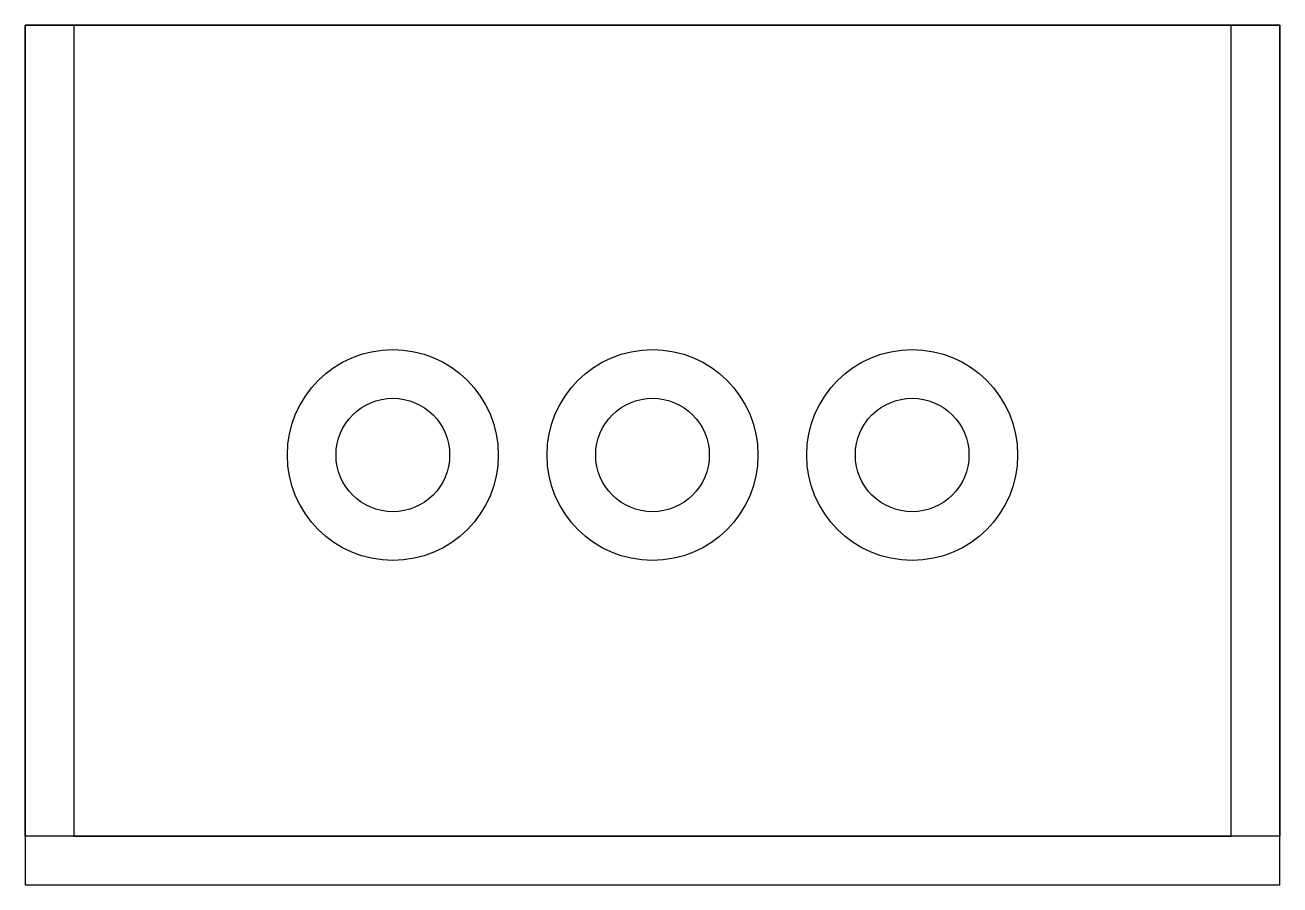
# Model space of a CAD drawing. Header units: millimetres. Extents: x -3.1 to 74.2, y -3 to 50.
import ezdxf

# ---------------------------------------------------------------- set-up
doc = ezdxf.new("R2010")
doc.units = ezdxf.units.MM
doc.layers.get('0').update_dxf_attribs({"linetype": 'CONTINUOUS'})

msp = doc.modelspace()

# ---------------------------------------------------------------- linework, layer by layer
for p, q in [((-0.1, 50), (-0.1, 0)), ((71.22, 0), (71.22, 50)), ((-0.1, 0), (71.22, 0))]:
    msp.add_line(p, q)
for points in [[(-3.1, 50), (-3.1, -3), (74.22, -3), (74.22, 50)], [(74.22, 50), (74.22, 0), (-3.1, 0), (-3.1, 50)]]:
    msp.add_lwpolyline(points, close=True)
for centre, radius in [((19.56, 23.5), 6.5), ((35.56, 23.5), 6.5), ((51.56, 23.5), 6.5), ((19.56, 23.5), 3.5), ((35.56, 23.5), 3.5), ((51.56, 23.5), 3.5)]:
    msp.add_circle(centre, radius)

doc.saveas('drawing.dxf')
